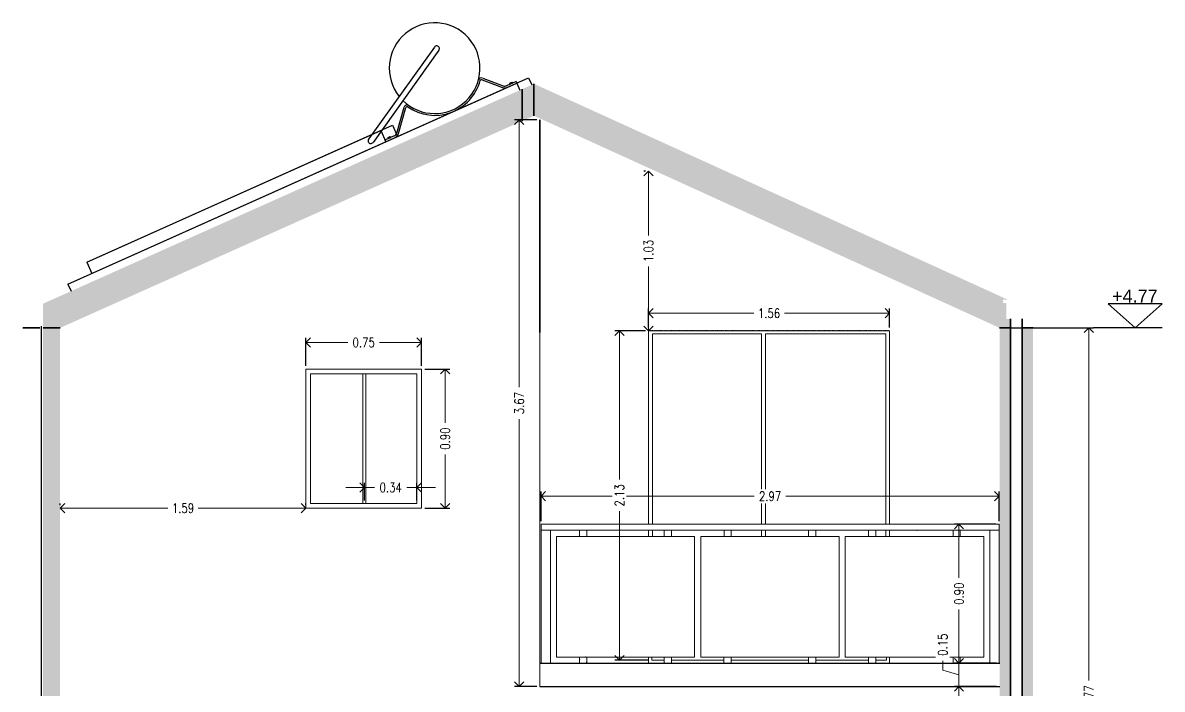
# Model space of a CAD drawing. Header units: inches. Extents: x -102.5 to -49.9, y 36.2 to 69.9.
# Drawn here: x -68.57 to -61.2, y 39.62 to 43.93 of the extents above; entities that cross this region are included whole.
import ezdxf

# ---------------------------------------------------------------- set-up
doc = ezdxf.new("R2010")
doc.units = ezdxf.units.IN
doc.header["$MEASUREMENT"] = 0
doc.layers.get('DEFPOINTS').update_dxf_attribs({"color": 210})
for name, color, linetype, lineweight in [('A-ELEV-MBE1', 7, 'Continuous', 35), ('A-ELEV-MBE2', 4, 'Continuous', 25), ('A-ELEV-PATT', 8, 'Continuous', 18), ('arredi', 7, 'Continuous', 20)]:
    doc.layers.add(name, color=color, linetype=linetype, lineweight=lineweight)
doc.styles.add('E-ROMANS', font='romans.shx', dxfattribs={"width": 0.8})
doc.styles.get("Standard").update_dxf_attribs({"font": 'Arial.ttf'})
doc.dimstyles.new('Fabio1', dxfattribs={"dimscale": 0.001, "dimtxt": 60, "dimasz": 60, "dimexe": 30, "dimexo": 20, "dimgap": 30, "dimtad": 0, "dimzin": 0, "dimdsep": 46, "dimtxsty": 'E-ROMANS', "dimblk": 'OPEN90', "dimcen": 90, "dimclrd": 3, "dimclre": 3, "dimclrt": 3, "dimadec": 0, "dimazin": 0, "dimtfac": 1, "dimtmove": 1, "dimatfit": 3, "dimldrblk": 'OPEN90', "dimfxl": 1, "dimtfill": 1, "dimtolj": 1, "dimtzin": 0, "dimlwd": -1, "dimarcsym": 0})

# ---------------------------------------------------------------- blocks, each defined once
blk = doc.blocks.new('_Open90')
at = {"color": 0, "linetype": 'ByBlock', "lineweight": -2}
for p, q in [((0, 0), (-1, 0)), ((-0.5, 0.5), (0, 0)), ((0, 0), (-0.5, -0.5))]:
    blk.add_line(p, q, dxfattribs=at)
blk = doc.blocks.new('*D1473')
at = {"layer": 'arredi', "color": 3, "lineweight": -2, "transparency": 16777216}
for p, q in [((-66.743, 41.7101), (-66.743, 41.8919)), ((-65.993, 41.7101), (-65.993, 41.8919))]:
    blk.add_line(p, q, dxfattribs=at)
at = {"layer": 'arredi', "color": 3, "transparency": 16777216}
for p, q in [((-66.683, 41.8619), (-66.4711, 41.8619)), ((-66.053, 41.8619), (-66.2648, 41.8619))]:
    blk.add_line(p, q, dxfattribs=at)
at = {"layer": 'DEFPOINTS', "color": 0, "transparency": 16777216}
for p in [(-66.743, 41.8619), (-66.743, 41.6901, 1), (-65.993, 41.6901, 1)]:
    blk.add_point(p, dxfattribs=at)
at = {"layer": 'arredi', "color": 3, "transparency": 16777216, "xscale": 0.06, "yscale": 0.06, "zscale": 0.06, "rotation": 180}
blk.add_blockref('_Open90', (-66.743, 41.8619), dxfattribs=at)
at = {"layer": 'arredi', "color": 3, "transparency": 16777216, "xscale": 0.06, "yscale": 0.06, "zscale": 0.06}
blk.add_blockref('_Open90', (-65.993, 41.8619), dxfattribs=at)
at = {"layer": 'arredi', "color": 3, "transparency": 16777216, "insert": (-66.368, 41.8619), "char_height": 0.06, "attachment_point": 5, "style": 'E-ROMANS', "bg_fill": 3, "box_fill_scale": 1.25, "bg_fill_color": 256, "bg_fill_true_color": 13158600, "bg_fill_transparency": 0}
blk.add_mtext('\\A1;0.75', dxfattribs=at)
blk = doc.blocks.new('*D1474')
at = {"layer": 'arredi', "color": 3, "lineweight": -2, "transparency": 16777216}
for p, q in [((-65.973, 41.6901), (-65.8104, 41.6901)), ((-65.973, 40.7901), (-65.8104, 40.7901))]:
    blk.add_line(p, q, dxfattribs=at)
at = {"layer": 'arredi', "color": 3, "transparency": 16777216}
for p, q in [((-65.8404, 41.6301), (-65.8404, 41.3432)), ((-65.8404, 40.8501), (-65.8404, 41.1369))]:
    blk.add_line(p, q, dxfattribs=at)
at = {"layer": 'DEFPOINTS', "color": 0, "transparency": 16777216}
for p in [(-65.993, 41.6901, 1), (-65.993, 40.7901, 1), (-65.8404, 40.7901)]:
    blk.add_point(p, dxfattribs=at)
at = {"layer": 'arredi', "color": 3, "transparency": 16777216, "xscale": 0.06, "yscale": 0.06, "zscale": 0.06}
for p, rotation in [((-65.8404, 41.6901), 90), ((-65.8404, 40.7901), 270)]:
    blk.add_blockref('_Open90', p, dxfattribs=dict(at, rotation=rotation))
at = {"layer": 'arredi', "color": 3, "transparency": 16777216, "insert": (-65.8404, 41.2401), "char_height": 0.06, "attachment_point": 5, "rotation": 90, "style": 'E-ROMANS', "bg_fill": 3, "box_fill_scale": 1.25, "bg_fill_color": 256, "bg_fill_true_color": 13158600, "bg_fill_transparency": 0}
blk.add_mtext('\\A1;0.90', dxfattribs=at)
blk = doc.blocks.new('*D1475')
at = {"layer": 'arredi', "color": 3, "lineweight": -2, "transparency": 16777216}
for p, q in [((-66.363, 40.8401), (-66.363, 40.954)), ((-66.023, 40.8401), (-66.023, 40.954))]:
    blk.add_line(p, q, dxfattribs=at)
at = {"layer": 'arredi', "color": 3, "transparency": 16777216}
for p, q in [((-66.423, 40.924), (-66.483, 40.924)), ((-66.363, 40.924), (-66.2972, 40.924)), ((-66.023, 40.924), (-66.0887, 40.924)), ((-65.963, 40.924), (-65.903, 40.924))]:
    blk.add_line(p, q, dxfattribs=at)
at = {"layer": 'DEFPOINTS', "color": 0, "transparency": 16777216}
for p in [(-66.363, 40.924), (-66.363, 40.8201, 1), (-66.023, 40.8201, 1)]:
    blk.add_point(p, dxfattribs=at)
at = {"layer": 'arredi', "color": 3, "transparency": 16777216, "xscale": 0.06, "yscale": 0.06, "zscale": 0.06}
blk.add_blockref('_Open90', (-66.363, 40.924), dxfattribs=at)
at = {"layer": 'arredi', "color": 3, "transparency": 16777216, "xscale": 0.06, "yscale": 0.06, "zscale": 0.06, "rotation": 180}
blk.add_blockref('_Open90', (-66.023, 40.924), dxfattribs=at)
at = {"layer": 'arredi', "color": 3, "transparency": 16777216, "insert": (-66.193, 40.924), "char_height": 0.06, "attachment_point": 5, "style": 'E-ROMANS', "bg_fill": 3, "box_fill_scale": 1.25, "bg_fill_color": 256, "bg_fill_true_color": 13158600, "bg_fill_transparency": 0}
blk.add_mtext('\\A1;0.34', dxfattribs=at)
blk = doc.blocks.new('*D1466')
at = {"layer": 'arredi', "color": 3, "lineweight": -2, "transparency": 16777216}
for p, q in [((-68.3325, 40.8101), (-68.3325, 40.8201)), ((-66.743, 40.8101), (-66.743, 40.8201))]:
    blk.add_line(p, q, dxfattribs=at)
at = {"layer": 'arredi', "color": 3, "transparency": 16777216}
for p, q in [((-68.2725, 40.7901), (-67.6363, 40.7901)), ((-66.803, 40.7901), (-67.4391, 40.7901))]:
    blk.add_line(p, q, dxfattribs=at)
at = {"layer": 'DEFPOINTS', "color": 0, "transparency": 16777216}
for p in [(-68.3325, 40.7901, 1), (-68.3325, 40.7901), (-66.743, 40.7901, 1)]:
    blk.add_point(p, dxfattribs=at)
at = {"layer": 'arredi', "color": 3, "transparency": 16777216, "xscale": 0.06, "yscale": 0.06, "zscale": 0.06, "rotation": 180}
blk.add_blockref('_Open90', (-68.3325, 40.7901), dxfattribs=at)
at = {"layer": 'arredi', "color": 3, "transparency": 16777216, "xscale": 0.06, "yscale": 0.06, "zscale": 0.06}
blk.add_blockref('_Open90', (-66.743, 40.7901), dxfattribs=at)
at = {"layer": 'arredi', "color": 3, "transparency": 16777216, "insert": (-67.5377, 40.7901), "char_height": 0.06, "attachment_point": 5, "style": 'E-ROMANS', "bg_fill": 3, "box_fill_scale": 1.25, "bg_fill_color": 256, "bg_fill_true_color": 13158600, "bg_fill_transparency": 0}
blk.add_mtext('\\A1;1.59', dxfattribs=at)
blk = doc.blocks.new('*D1467')
at = {"layer": 'arredi', "color": 3, "lineweight": -2, "transparency": 16777216}
for p, q in [((-65.247, 43.3026), (-65.3907, 43.3026)), ((-65.247, 39.6365), (-65.3907, 39.6365))]:
    blk.add_line(p, q, dxfattribs=at)
at = {"layer": 'arredi', "color": 3, "transparency": 16777216}
for p, q in [((-65.3607, 43.2426), (-65.3607, 41.5727)), ((-65.3607, 39.6965), (-65.3607, 41.3664))]:
    blk.add_line(p, q, dxfattribs=at)
at = {"layer": 'DEFPOINTS', "color": 0, "transparency": 16777216}
for p in [(-65.227, 43.3026), (-65.3607, 39.6365), (-65.227, 39.6365)]:
    blk.add_point(p, dxfattribs=at)
at = {"layer": 'arredi', "color": 3, "transparency": 16777216, "xscale": 0.06, "yscale": 0.06, "zscale": 0.06}
for p, rotation in [((-65.3607, 43.3026), 90), ((-65.3607, 39.6365), 270)]:
    blk.add_blockref('_Open90', p, dxfattribs=dict(at, rotation=rotation))
at = {"layer": 'arredi', "color": 3, "transparency": 16777216, "insert": (-65.3607, 41.4696), "char_height": 0.06, "attachment_point": 5, "rotation": 90, "style": 'E-ROMANS', "bg_fill": 3, "box_fill_scale": 1.25, "bg_fill_color": 256, "bg_fill_true_color": 13158600, "bg_fill_transparency": 0}
blk.add_mtext('\\A1;3.67', dxfattribs=at)
blk = doc.blocks.new('*D1468')
at = {"layer": 'arredi', "color": 3, "lineweight": -2, "transparency": 16777216}
for p, q in [((-65.2197, 40.7068), (-65.2197, 40.8971)), ((-62.254, 40.7068), (-62.254, 40.8971))]:
    blk.add_line(p, q, dxfattribs=at)
at = {"layer": 'arredi', "color": 3, "transparency": 16777216}
for p, q in [((-65.1597, 40.8671), (-63.84, 40.8671)), ((-62.314, 40.8671), (-63.6337, 40.8671))]:
    blk.add_line(p, q, dxfattribs=at)
at = {"layer": 'DEFPOINTS', "color": 0, "transparency": 16777216}
for p in [(-65.2197, 40.8671), (-65.2197, 40.6868), (-62.254, 40.6868)]:
    blk.add_point(p, dxfattribs=at)
at = {"layer": 'arredi', "color": 3, "transparency": 16777216, "xscale": 0.06, "yscale": 0.06, "zscale": 0.06, "rotation": 180}
blk.add_blockref('_Open90', (-65.2197, 40.8671), dxfattribs=at)
at = {"layer": 'arredi', "color": 3, "transparency": 16777216, "xscale": 0.06, "yscale": 0.06, "zscale": 0.06}
blk.add_blockref('_Open90', (-62.254, 40.8671), dxfattribs=at)
at = {"layer": 'arredi', "color": 3, "transparency": 16777216, "insert": (-63.7369, 40.8671), "char_height": 0.06, "attachment_point": 5, "style": 'E-ROMANS', "bg_fill": 3, "box_fill_scale": 1.25, "bg_fill_color": 256, "bg_fill_true_color": 13158600, "bg_fill_transparency": 0}
blk.add_mtext('\\A1;2.97', dxfattribs=at)
blk = doc.blocks.new('*D1469')
at = {"layer": 'arredi', "color": 3, "lineweight": -2, "transparency": 16777216}
for p, q in [((-64.5237, 41.9583), (-64.5237, 42.081)), ((-62.9626, 41.9583), (-62.9626, 42.081))]:
    blk.add_line(p, q, dxfattribs=at)
at = {"layer": 'arredi', "color": 3, "transparency": 16777216}
for p, q in [((-64.4637, 42.051), (-63.8429, 42.051)), ((-63.0226, 42.051), (-63.6434, 42.051))]:
    blk.add_line(p, q, dxfattribs=at)
at = {"layer": 'DEFPOINTS', "color": 0, "transparency": 16777216}
for p in [(-64.5237, 42.051), (-64.5237, 41.9383), (-62.9626, 41.9383)]:
    blk.add_point(p, dxfattribs=at)
at = {"layer": 'arredi', "color": 3, "transparency": 16777216, "xscale": 0.06, "yscale": 0.06, "zscale": 0.06, "rotation": 180}
blk.add_blockref('_Open90', (-64.5237, 42.051), dxfattribs=at)
at = {"layer": 'arredi', "color": 3, "transparency": 16777216, "xscale": 0.06, "yscale": 0.06, "zscale": 0.06}
blk.add_blockref('_Open90', (-62.9626, 42.051), dxfattribs=at)
at = {"layer": 'arredi', "color": 3, "transparency": 16777216, "insert": (-63.7432, 42.051), "char_height": 0.06, "attachment_point": 5, "style": 'E-ROMANS', "bg_fill": 3, "box_fill_scale": 1.25, "bg_fill_color": 256, "bg_fill_true_color": 13158600, "bg_fill_transparency": 0}
blk.add_mtext('\\A1;1.56', dxfattribs=at)
blk = doc.blocks.new('*D1470')
at = {"layer": 'arredi', "color": 3, "lineweight": -2, "transparency": 16777216}
for p, q in [((-64.5437, 41.9383), (-64.7423, 41.9383)), ((-64.5232, 39.8077), (-64.7423, 39.8077))]:
    blk.add_line(p, q, dxfattribs=at)
at = {"layer": 'arredi', "color": 3, "transparency": 16777216}
for p, q in [((-64.7123, 41.8783), (-64.7123, 40.9762)), ((-64.7123, 39.8677), (-64.7123, 40.7699))]:
    blk.add_line(p, q, dxfattribs=at)
at = {"layer": 'DEFPOINTS', "color": 0, "transparency": 16777216}
for p in [(-64.5237, 41.9383), (-64.7123, 39.8077), (-64.5032, 39.8077)]:
    blk.add_point(p, dxfattribs=at)
at = {"layer": 'arredi', "color": 3, "transparency": 16777216, "xscale": 0.06, "yscale": 0.06, "zscale": 0.06}
for p, rotation in [((-64.7123, 41.9383), 90), ((-64.7123, 39.8077), 270)]:
    blk.add_blockref('_Open90', p, dxfattribs=dict(at, rotation=rotation))
at = {"layer": 'arredi', "color": 3, "transparency": 16777216, "insert": (-64.7123, 40.873), "char_height": 0.06, "attachment_point": 5, "rotation": 90, "style": 'E-ROMANS', "bg_fill": 3, "box_fill_scale": 1.25, "bg_fill_color": 256, "bg_fill_true_color": 13158600, "bg_fill_transparency": 0}
blk.add_mtext('\\A1;2.13', dxfattribs=at)
blk = doc.blocks.new('*D1471')
at = {"layer": 'arredi', "color": 3, "lineweight": -2, "transparency": 16777216}
for p, q in [((-62.274, 40.6868), (-62.5436, 40.6868)), ((-62.27, 39.7865), (-62.5436, 39.7865))]:
    blk.add_line(p, q, dxfattribs=at)
at = {"layer": 'arredi', "color": 3, "transparency": 16777216}
for p, q in [((-62.5136, 40.6268), (-62.5136, 40.3398)), ((-62.5136, 39.8465), (-62.5136, 40.1335))]:
    blk.add_line(p, q, dxfattribs=at)
at = {"layer": 'DEFPOINTS', "color": 0, "transparency": 16777216}
for p in [(-62.254, 40.6868), (-62.5136, 39.7865), (-62.25, 39.7865)]:
    blk.add_point(p, dxfattribs=at)
at = {"layer": 'arredi', "color": 3, "transparency": 16777216, "xscale": 0.06, "yscale": 0.06, "zscale": 0.06}
for p, rotation in [((-62.5136, 40.6868), 90), ((-62.5136, 39.7865), 270)]:
    blk.add_blockref('_Open90', p, dxfattribs=dict(at, rotation=rotation))
at = {"layer": 'arredi', "color": 3, "transparency": 16777216, "insert": (-62.5136, 40.2367), "char_height": 0.06, "attachment_point": 5, "rotation": 90, "style": 'E-ROMANS', "bg_fill": 3, "box_fill_scale": 1.25, "bg_fill_color": 256, "bg_fill_true_color": 13158600, "bg_fill_transparency": 0}
blk.add_mtext('\\A1;0.90', dxfattribs=at)
blk = doc.blocks.new('*D1472')
at = {"layer": 'arredi', "color": 3, "transparency": 16777216}
for p, q in [((-62.5136, 39.8465), (-62.5136, 39.9065)), ((-62.6186, 39.743), (-62.6186, 39.803)), ((-62.5136, 39.7865), (-62.5136, 39.6365)), ((-62.5136, 39.7865), (-62.5136, 39.6365)), ((-62.5136, 39.7115), (-62.6186, 39.743)), ((-62.5136, 39.5765), (-62.5136, 39.5165))]:
    blk.add_line(p, q, dxfattribs=at)
at = {"layer": 'arredi', "color": 3, "lineweight": -2, "transparency": 16777216}
for p, q in [((-62.27, 39.7865), (-62.5436, 39.7865)), ((-62.27, 39.6365), (-62.5436, 39.6365))]:
    blk.add_line(p, q, dxfattribs=at)
at = {"layer": 'DEFPOINTS', "color": 0, "transparency": 16777216}
for p in [(-62.25, 39.7865), (-62.5136, 39.6365), (-62.25, 39.6365)]:
    blk.add_point(p, dxfattribs=at)
at = {"layer": 'arredi', "color": 3, "transparency": 16777216, "xscale": 0.06, "yscale": 0.06, "zscale": 0.06, "rotation": 90}
blk.add_blockref('_Open90', (-62.5136, 39.6365), dxfattribs=at)
at = {"layer": 'arredi', "color": 3, "transparency": 16777216, "insert": (-62.6186, 39.9062), "char_height": 0.06, "attachment_point": 5, "rotation": 90, "style": 'E-ROMANS', "bg_fill": 3, "box_fill_scale": 1.25, "bg_fill_color": 256, "bg_fill_true_color": 13158600, "bg_fill_transparency": 0}
blk.add_mtext('\\A1;0.15', dxfattribs=at)
at = {"layer": 'arredi', "color": 3, "transparency": 16777216, "xscale": 0.06, "yscale": 0.06, "zscale": 0.06, "rotation": 270}
blk.add_blockref('_Open90', (-62.5136, 39.7865), dxfattribs=at)
blk = doc.blocks.new('*D1458')
at = {"layer": 'arredi', "color": 3, "lineweight": -2, "transparency": 16777216}
for p, q in [((-64.5437, 42.9701), (-64.5537, 42.9701)), ((-64.5437, 41.9383), (-64.5537, 41.9383))]:
    blk.add_line(p, q, dxfattribs=at)
at = {"layer": 'arredi', "color": 3, "transparency": 16777216}
for p, q in [((-64.5237, 42.9101), (-64.5237, 42.5539)), ((-64.5237, 41.9983), (-64.5237, 42.3545))]:
    blk.add_line(p, q, dxfattribs=at)
at = {"layer": 'DEFPOINTS', "color": 0, "transparency": 16777216}
for p in [(-64.5237, 42.9701), (-64.5237, 42.9701), (-64.5237, 41.9383)]:
    blk.add_point(p, dxfattribs=at)
at = {"layer": 'arredi', "color": 3, "transparency": 16777216, "xscale": 0.06, "yscale": 0.06, "zscale": 0.06}
for p, rotation in [((-64.5237, 42.9701), 90), ((-64.5237, 41.9383), 270)]:
    blk.add_blockref('_Open90', p, dxfattribs=dict(at, rotation=rotation))
at = {"layer": 'arredi', "color": 3, "transparency": 16777216, "insert": (-64.5237, 42.4542), "char_height": 0.06, "attachment_point": 5, "rotation": 90, "style": 'E-ROMANS', "bg_fill": 3, "box_fill_scale": 1.25, "bg_fill_color": 256, "bg_fill_true_color": 13158600, "bg_fill_transparency": 0}
blk.add_mtext('\\A1;1.03', dxfattribs=at)
blk = doc.blocks.new('*D1457')
at = {"layer": 'arredi', "color": 3, "lineweight": -2, "transparency": 16777216}
for p, q in [((-62.23, 41.9566), (-61.6427, 41.9566)), ((-62.1594, 37.1865), (-61.6427, 37.1865))]:
    blk.add_line(p, q, dxfattribs=at)
at = {"layer": 'arredi', "color": 3, "transparency": 16777216}
for p, q in [((-61.6727, 41.8966), (-61.6727, 39.6747)), ((-61.6727, 37.2465), (-61.6727, 39.4684))]:
    blk.add_line(p, q, dxfattribs=at)
at = {"layer": 'DEFPOINTS', "color": 0, "transparency": 16777216}
for p in [(-62.25, 41.9566), (-62.1794, 37.1865), (-61.6727, 37.1865)]:
    blk.add_point(p, dxfattribs=at)
at = {"layer": 'arredi', "color": 3, "transparency": 16777216, "xscale": 0.06, "yscale": 0.06, "zscale": 0.06}
for p, rotation in [((-61.6727, 41.9566), 90), ((-61.6727, 37.1865), 270)]:
    blk.add_blockref('_Open90', p, dxfattribs=dict(at, rotation=rotation))
at = {"layer": 'arredi', "color": 3, "transparency": 16777216, "insert": (-61.6727, 39.5716), "char_height": 0.06, "attachment_point": 5, "rotation": 90, "style": 'E-ROMANS', "bg_fill": 3, "box_fill_scale": 1.25, "bg_fill_color": 256, "bg_fill_true_color": 13158600, "bg_fill_transparency": 0}
blk.add_mtext('\\A1;4.77', dxfattribs=at)

msp = doc.modelspace()

# ---------------------------------------------------------------- hatches: boundary and pattern name
at = {"layer": 'A-ELEV-PATT'}
h = msp.add_hatch(color=252, dxfattribs=at)
h.paths.add_polyline_path([(-68.333, 41.9566), (-68.444, 41.9566), (-68.444, 39.5365), (-68.333, 39.5365)])
h.paths.add_polyline_path([(-68.333, 39.5365), (-68.432, 39.5365), (-68.432, 37.1865), (-68.333, 37.1865)])
h.paths.add_polyline_path([(-65.2656, 43.3293), (-65.2649, 43.5356), (-68.444, 42.1129), (-68.444, 41.9566), (-68.333, 41.9566)])
h.paths.add_polyline_path([(-65.2649, 43.5356), (-65.2656, 43.3293), (-62.2505, 41.9566), (-62.1794, 41.9566), (-62.1794, 42.0145), (-62.2079, 42.0145), (-62.2079, 42.1183), (-62.2279, 42.1183), (-62.2279, 42.1383), (-62.1959, 42.1383)])
h.paths.add_polyline_path([(-62.1794, 41.9566), (-62.25, 41.9566), (-62.25, 39.5365), (-62.1794, 39.5365)])
h.paths.add_polyline_path([(-62.0339, 41.9566), (-62.1044, 41.9566), (-62.1044, 39.5365), (-62.0339, 39.5365)])
h.paths.add_polyline_path([(-62.1794, 39.5365), (-62.238, 39.5365), (-62.238, 37.1865), (-62.1794, 37.1865)])
h.paths.add_polyline_path([(-62.0339, 39.5365), (-62.1044, 39.5365), (-62.1044, 37.1865), (-62.0339, 37.1865)])

# ---------------------------------------------------------------- linework, layer by layer
at = {"lineweight": 20}
for p, q in [((-63.7913, 41.1203), (-63.7913, 41.2163)), ((-63.7663, 41.2163), (-63.7663, 41.1203))]:
    msp.add_line(p, q, dxfattribs=at)
msp.add_lwpolyline([(-61.5476, 42.1121), (-61.3727, 41.9566), (-61.1978, 42.1121)], close=True)
at = {"layer": 'A-ELEV-MBE1'}
for p, q in [((-65.2663, 43.329, -1), (-65.2657, 43.5353, -1)), ((-65.3426, 43.2949), (-65.3419, 43.5012)), ((-68.575, 41.9566), (-68.464, 41.9566)), ((-68.333, 41.9566), (-68.444, 41.9566)), ((-62.1794, 41.9566), (-62.2505, 41.9566)), ((-62.1794, 41.9566), (-62.25, 41.9566)), ((-62.0339, 41.9566), (-62.1044, 41.9566)), ((-62.0339, 41.9566), (-62.1044, 41.9566))]:
    msp.add_line(p, q, dxfattribs=at)
at = {"layer": 'A-ELEV-MBE1', "lineweight": 20}
for p, q in [((-65.227, 41.9265), (-65.227, 39.6365)), ((-64.5237, 40.6868), (-64.5237, 41.9383)), ((-64.5237, 41.9383), (-62.9626, 41.9383)), ((-64.4987, 40.6868), (-64.4987, 41.9174)), ((-64.4987, 41.9174), (-63.7913, 41.9171)), ((-63.7913, 40.6868), (-63.7913, 41.9171)), ((-63.7663, 40.6868), (-63.7663, 41.9171)), ((-63.7663, 41.9171), (-62.9873, 41.9171)), ((-62.9873, 40.6868), (-62.9873, 41.9177)), ((-62.9626, 40.6868), (-62.9626, 41.9383)), ((-62.254, 40.6868), (-65.2197, 40.6868)), ((-65.2197, 40.6868), (-65.2197, 39.7865)), ((-65.2197, 40.6868), (-65.2197, 40.6468)), ((-62.254, 39.7865), (-62.254, 40.6868)), ((-65.2197, 40.6468), (-62.254, 40.6468)), ((-65.1594, 40.6468), (-65.1594, 39.7865)), ((-64.5237, 40.6468), (-64.5237, 40.6068)), ((-64.4987, 40.6468), (-64.4987, 40.6068)), ((-64.185, 40.6068), (-63.2897, 40.6068)), ((-63.7913, 40.6468), (-63.7913, 40.6068)), ((-63.7663, 40.6468), (-63.7663, 40.6068)), ((-62.9873, 40.6468), (-62.9873, 40.6068)), ((-62.9626, 40.6468), (-62.9626, 40.6068)), ((-62.3141, 40.6468), (-62.3141, 39.7865)), ((-64.5237, 39.8261), (-64.5237, 39.7865)), ((-64.5032, 39.8077), (-64.5032, 39.8261)), ((-64.5032, 39.8077), (-64.4224, 39.8077)), ((-64.3757, 39.8077), (-64.0353, 39.8077)), ((-63.9887, 39.8077), (-63.488, 39.8077)), ((-63.4413, 39.8077), (-63.0993, 39.8077)), ((-63.0526, 39.8077), (-62.9833, 39.8077)), ((-62.9833, 39.8077), (-62.9833, 39.8261)), ((-62.9626, 39.7865), (-62.9626, 39.8261))]:
    msp.add_line(p, q, dxfattribs=at)
at = {"layer": 'A-ELEV-MBE1'}
for points in [[(-65.227, 41.9265), (-65.227, 43.3026)], [(-62.1794, 42.0145), (-62.1794, 37.1577), (-62.1044, 37.1577), (-62.1044, 42.0145)]]:
    msp.add_lwpolyline(points, dxfattribs=at)
at = {"layer": 'A-ELEV-MBE1', "lineweight": 20}
for points in [[(-65.1197, 40.6068), (-64.2252, 40.6068), (-64.2252, 39.8261), (-65.1197, 39.8261)], [(-64.9696, 40.6068), (-64.923, 40.6068), (-64.923, 40.6468), (-64.9696, 40.6468)], [(-64.4223, 40.6068), (-64.3756, 40.6068), (-64.3756, 40.6468), (-64.4223, 40.6468)], [(-64.185, 40.6068), (-63.2897, 40.6068), (-63.2897, 39.8261), (-64.185, 39.8261)], [(-64.0346, 40.6068), (-63.988, 40.6068), (-63.988, 40.6468), (-64.0346, 40.6468)], [(-63.4872, 40.6068), (-63.4406, 40.6068), (-63.4406, 40.6468), (-63.4872, 40.6468)], [(-63.2495, 40.6068), (-62.3538, 40.6068), (-62.3538, 39.8261), (-63.2495, 39.8261)], [(-63.0993, 40.6068), (-63.0527, 40.6068), (-63.0527, 40.6468), (-63.0993, 40.6468)], [(-62.552, 40.6068), (-62.5053, 40.6068), (-62.5053, 40.6468), (-62.552, 40.6468)], [(-64.9697, 39.8261), (-64.9231, 39.8261), (-64.9231, 39.7861), (-64.9697, 39.7861)], [(-64.4224, 39.8261), (-64.3757, 39.8261), (-64.3757, 39.7861), (-64.4224, 39.7861)], [(-64.0353, 39.8261), (-63.9887, 39.8261), (-63.9887, 39.7861), (-64.0353, 39.7861)], [(-63.488, 39.8261), (-63.4413, 39.8261), (-63.4413, 39.7861), (-63.488, 39.7861)], [(-63.0993, 39.8261), (-63.0526, 39.8261), (-63.0526, 39.7861), (-63.0993, 39.7861)], [(-62.5519, 39.8261), (-62.5053, 39.8261), (-62.5053, 39.7861), (-62.5519, 39.7861)]]:
    msp.add_lwpolyline(points, close=True, dxfattribs=at)
for p in [(-64.522, 41.9383), (-64.5215, 41.9383), (-64.5146, 41.9383), (-64.5076, 41.9383), (-64.5007, 41.9383), (-64.4972, 41.9383), (-64.4938, 41.9383), (-64.4868, 41.9383), (-64.4799, 41.9383), (-64.473, 41.9383), (-64.4725, 41.9383), (-64.4661, 41.9383), (-64.4591, 41.9383), (-64.4522, 41.9383), (-64.4477, 41.9383), (-64.4453, 41.9383), (-64.4383, 41.9383), (-64.4314, 41.9383), (-64.4245, 41.9383), (-64.423, 41.9383), (-64.4176, 41.9383), (-64.4106, 41.9383), (-64.4037, 41.9383), (-64.3982, 41.9383), (-64.3968, 41.9383), (-64.3898, 41.9383), (-64.3829, 41.9383), (-64.376, 41.9383), (-64.3734, 41.9383), (-64.3691, 41.9383), (-64.3621, 41.9383), (-64.3552, 41.9383), (-64.3487, 41.9383), (-64.3483, 41.9383), (-64.3413, 41.9383), (-64.3344, 41.9383), (-64.3275, 41.9383), (-64.3239, 41.9383), (-64.3206, 41.9383), (-64.3136, 41.9383), (-64.3067, 41.9383), (-64.2998, 41.9383), (-64.2992, 41.9383), (-64.2928, 41.9383), (-64.2859, 41.9383), (-64.279, 41.9383), (-64.2744, 41.9383), (-64.2721, 41.9383), (-64.2651, 41.9383), (-64.2582, 41.9383), (-64.2513, 41.9383), (-64.2497, 41.9383), (-64.2443, 41.9383), (-64.2374, 41.9383), (-64.2305, 41.9383), (-64.2249, 41.9383), (-64.2236, 41.9383), (-64.2166, 41.9383), (-64.2097, 41.9383), (-64.2028, 41.9383), (-64.2002, 41.9383), (-64.1958, 41.9383), (-64.1889, 41.9383), (-64.182, 41.9383), (-64.1754, 41.9383), (-64.1751, 41.9383), (-64.1681, 41.9383), (-64.1612, 41.9383), (-64.1543, 41.9383), (-64.1507, 41.9383), (-64.1473, 41.9383), (-64.1404, 41.9383), (-64.1335, 41.9383), (-64.1266, 41.9383), (-64.1259, 41.9383), (-64.1196, 41.9383), (-64.1127, 41.9383), (-64.1058, 41.9383), (-64.1012, 41.9383), (-64.0988, 41.9383), (-64.0919, 41.9383), (-64.085, 41.9383), (-64.0781, 41.9383), (-64.0764, 41.9383), (-64.0711, 41.9383), (-64.0642, 41.9383), (-64.0573, 41.9383), (-64.0517, 41.9383), (-64.0503, 41.9383), (-64.0434, 41.9383), (-64.0365, 41.9383), (-64.0296, 41.9383), (-64.0269, 41.9383), (-64.0226, 41.9383), (-64.0157, 41.9383), (-64.0088, 41.9383), (-64.0022, 41.9383), (-64.0018, 41.9383), (-63.9949, 41.9383), (-63.988, 41.9383), (-63.9811, 41.9383), (-63.9774, 41.9383), (-63.9741, 41.9383), (-63.9672, 41.9383), (-63.9603, 41.9383), (-63.9533, 41.9383), (-63.9527, 41.9383), (-63.9464, 41.9383), (-63.9395, 41.9383), (-63.9326, 41.9383), (-63.9279, 41.9383), (-63.9256, 41.9383), (-63.9187, 41.9383), (-63.9118, 41.9383), (-63.9048, 41.9383), (-63.9032, 41.9383), (-63.8979, 41.9383), (-63.891, 41.9383), (-63.8841, 41.9383), (-63.8784, 41.9383), (-63.8771, 41.9383), (-63.8702, 41.9383), (-63.8633, 41.9383), (-63.8563, 41.9383), (-63.8537, 41.9383), (-63.8494, 41.9383), (-63.8425, 41.9383), (-63.8356, 41.9383), (-63.8289, 41.9383), (-63.8286, 41.9383), (-63.8217, 41.9383), (-63.8148, 41.9383), (-63.8078, 41.9383), (-63.8041, 41.9383), (-63.8009, 41.9383), (-63.794, 41.9383), (-63.7871, 41.9383), (-63.7801, 41.9383), (-63.7794, 41.9383), (-63.7732, 41.9383), (-63.7663, 41.9383), (-63.7593, 41.9383), (-63.7546, 41.9383), (-63.7524, 41.9383), (-63.7455, 41.9383), (-63.7386, 41.9383), (-63.7316, 41.9383), (-63.7299, 41.9383), (-63.7247, 41.9383), (-63.7178, 41.9383), (-63.7108, 41.9383), (-63.7051, 41.9383), (-63.7039, 41.9383), (-63.697, 41.9383), (-63.6901, 41.9383), (-63.6831, 41.9383), (-63.6804, 41.9383), (-63.6762, 41.9383), (-63.6693, 41.9383), (-63.6623, 41.9383), (-63.6556, 41.9383), (-63.6554, 41.9383), (-63.6485, 41.9383), (-63.6416, 41.9383), (-63.6346, 41.9383), (-63.6309, 41.9383), (-63.6277, 41.9383), (-63.6208, 41.9383), (-63.6138, 41.9383), (-63.6069, 41.9383), (-63.6061, 41.9383), (-63.6, 41.9383), (-63.5931, 41.9383), (-63.5861, 41.9383), (-63.5814, 41.9383), (-63.5792, 41.9383), (-63.5723, 41.9383), (-63.5654, 41.9383), (-63.5584, 41.9383), (-63.5566, 41.9383), (-63.5515, 41.9383), (-63.5446, 41.9383), (-63.5376, 41.9383), (-63.5319, 41.9383), (-63.5307, 41.9383), (-63.5238, 41.9383), (-63.5169, 41.9383), (-63.5099, 41.9383), (-63.5071, 41.9383), (-63.503, 41.9383), (-63.4961, 41.9383), (-63.4891, 41.9383), (-63.4824, 41.9383), (-63.4822, 41.9383), (-63.4753, 41.9383), (-63.4684, 41.9383), (-63.4614, 41.9383), (-63.4576, 41.9383), (-63.4545, 41.9383), (-63.4476, 41.9383), (-63.4406, 41.9383), (-63.4337, 41.9383), (-63.4329, 41.9383), (-63.4268, 41.9383), (-63.4199, 41.9383), (-63.4129, 41.9383), (-63.4081, 41.9383), (-63.406, 41.9383), (-63.3991, 41.9383), (-63.3921, 41.9383), (-63.3852, 41.9383), (-63.3834, 41.9383), (-63.3783, 41.9383), (-63.3714, 41.9383), (-63.3644, 41.9383), (-63.3586, 41.9383), (-63.3575, 41.9383), (-63.3506, 41.9383), (-63.3436, 41.9383), (-63.3367, 41.9383), (-63.3339, 41.9383), (-63.3298, 41.9383), (-63.3229, 41.9383), (-63.3159, 41.9383), (-63.3091, 41.9383), (-63.309, 41.9383), (-63.3021, 41.9383), (-63.2951, 41.9383), (-63.2882, 41.9383), (-63.2844, 41.9383), (-63.2813, 41.9383), (-63.2744, 41.9383), (-63.2674, 41.9383), (-63.2605, 41.9383), (-63.2596, 41.9383), (-63.2536, 41.9383), (-63.2466, 41.9383), (-63.2397, 41.9383), (-63.2348, 41.9383), (-63.2328, 41.9383), (-63.2259, 41.9383), (-63.2189, 41.9383), (-63.212, 41.9383), (-63.2101, 41.9383), (-63.2051, 41.9383), (-63.1981, 41.9383), (-63.1912, 41.9383), (-63.1853, 41.9383), (-63.1843, 41.9383), (-63.1774, 41.9383), (-63.1704, 41.9383), (-63.1635, 41.9383), (-63.1606, 41.9383), (-63.1566, 41.9383), (-63.1496, 41.9383), (-63.1427, 41.9383), (-63.1358, 41.9383), (-63.1358, 41.9383), (-63.1289, 41.9383), (-63.1219, 41.9383), (-63.115, 41.9383), (-63.1111, 41.9383), (-63.1081, 41.9383), (-63.1011, 41.9383), (-63.0942, 41.9383), (-63.0873, 41.9383), (-63.0863, 41.9383), (-63.0804, 41.9383), (-63.0734, 41.9383), (-63.0665, 41.9383), (-63.0616, 41.9383), (-63.0596, 41.9383), (-63.0526, 41.9383), (-63.0457, 41.9383), (-63.0388, 41.9383), (-63.0368, 41.9383), (-63.0319, 41.9383), (-63.0249, 41.9383), (-63.018, 41.9383), (-63.0121, 41.9383), (-63.0111, 41.9383), (-63.0041, 41.9383), (-62.9972, 41.9383), (-62.9903, 41.9383), (-62.9873, 41.9383), (-62.9834, 41.9383), (-62.9764, 41.9383), (-62.9695, 41.9383), (-62.7844, 40.6468), (-64.9697, 39.8112), (-64.9552, 39.7861), (-64.9301, 39.8261), (-64.9231, 39.7936)]:
    msp.add_point(p, dxfattribs=at)
at = {"layer": 'A-ELEV-MBE2'}
for p, q in [((-65.9096, 43.7738), (-66.3362, 43.1775)), ((-65.8808, 43.7527), (-66.3073, 43.1566)), ((-65.6017, 43.5624), (-65.4697, 43.512)), ((-65.5975, 43.5732), (-65.4655, 43.5228)), ((-65.3817, 43.5508), (-65.4428, 43.5235)), ((-65.4196, 43.5344), (-65.4222, 43.5401)), ((-65.4219, 43.5409), (-65.4085, 43.5468)), ((-65.4166, 43.5358), (-65.4192, 43.5415)), ((-65.4108, 43.5452), (-65.4083, 43.5395)), ((-65.4078, 43.5466), (-65.4053, 43.5409)), ((-65.3817, 43.5508), (-65.3769, 43.5402)), ((-66.1532, 43.2172), (-66.1056, 43.3847)), ((-66.142, 43.214), (-66.0943, 43.3817)), ((-66.1696, 43.1982), (-66.23, 43.1712)), ((-66.23, 43.1712), (-66.2253, 43.1606)), ((-66.2072, 43.182), (-66.2098, 43.1877)), ((-66.2095, 43.1884), (-66.1961, 43.1944)), ((-66.2042, 43.1833), (-66.2068, 43.189)), ((-66.1984, 43.1928), (-66.1958, 43.1871)), ((-66.1954, 43.1941), (-66.1929, 43.1884)), ((-68.454, 37.1577), (-68.454, 41.9669)), ((-68.454, 37.1577), (-68.454, 41.9669)), ((-65.227, 39.7865), (-62.25, 39.7865)), ((-65.227, 39.6365), (-62.25, 39.6365))]:
    msp.add_line(p, q, dxfattribs=at)
for points in [[(-68.2825, 42.2399), (-65.3, 43.5747)], [(-68.2825, 42.2399), (-65.3769, 43.5402)], [(-65.3769, 43.5402), (-65.3565, 43.4946)], [(-65.3, 43.5747), (-65.2796, 43.5291)], [(-68.1602, 42.3823), (-66.2579, 43.2336)], [(-68.0833, 42.4167), (-66.181, 43.2681)], [(-66.2579, 43.2336), (-66.2253, 43.1606)], [(-66.181, 43.2681), (-66.1483, 43.195)], [(-68.1602, 42.3823), (-68.1276, 42.3093)], [(-68.2825, 42.2399), (-68.262, 42.1943)]]:
    msp.add_lwpolyline(points, dxfattribs=at)
for centre, radius, start, end in [((-65.9082, 43.6369), 0.2936, 225.56838, 218.43727), ((-65.8951, 43.7633), 0.0178, 323.50184, 144.71841), ((-65.9082, 43.6369), 0.3052, 235.35032, 344.88562), ((-65.605, 43.5537), 0.0208, 69.11012, 160.19507), ((-65.605, 43.5537), 0.00927, 69.13934, 157.43176), ((-65.4217, 43.5404), 0.000537, 114.11012, 204.11012), ((-65.4197, 43.5413), 0.000537, 24.11012, 114.11012), ((-65.4191, 43.5347), 0.000537, 204.11012, 294.11012), ((-65.4187, 43.5417), 0.000537, 114.11012, 204.11012), ((-65.4171, 43.5356), 0.000537, 294.11012, 24.11012), ((-65.4161, 43.536), 0.000537, 204.11012, 294.11012), ((-65.4113, 43.545), 0.000537, 24.11012, 114.11012), ((-65.4103, 43.5455), 0.000537, 114.11012, 204.11012), ((-65.4083, 43.5464), 0.000537, 24.11012, 114.11012), ((-65.4087, 43.5393), 0.000537, 294.11012, 24.11012), ((-65.4078, 43.5397), 0.000537, 204.11012, 294.11012), ((-65.4058, 43.5406), 0.000537, 294.11012, 24.11012), ((-65.4549, 43.5507), 0.0414, 249.11012, 294.11012), ((-65.4549, 43.5507), 0.0298, 249.11012, 294.11012), ((-66.086, 43.3776), 0.0208, 59.88941, 159.99153), ((-66.086, 43.3776), 0.00926, 62.30828, 153.62295), ((-66.3218, 43.167), 0.0178, 144.11012, 325.07999), ((-66.2093, 43.1879), 0.000537, 114.11012, 204.11012), ((-66.2073, 43.1888), 0.000537, 24.11012, 114.11012), ((-66.2067, 43.1822), 0.000537, 204.11012, 294.11012), ((-66.2063, 43.1892), 0.000537, 114.11012, 204.11012), ((-66.2047, 43.1831), 0.000537, 294.11012, 24.11012), ((-66.2037, 43.1835), 0.000537, 204.11012, 294.11012), ((-66.1989, 43.1925), 0.000537, 24.11012, 114.11012), ((-66.1979, 43.193), 0.000537, 114.11012, 204.11012), ((-66.1959, 43.1939), 0.000537, 24.11012, 114.11012), ((-66.1963, 43.1868), 0.000537, 294.11012, 24.11012), ((-66.1953, 43.1873), 0.000537, 204.11012, 294.11012), ((-66.1933, 43.1882), 0.000537, 294.11012, 24.11012), ((-66.1818, 43.2254), 0.0298, 294.11012, 344.11012), ((-66.1818, 43.2254), 0.0414, 294.11012, 344.11012)]:
    msp.add_arc(centre, radius, start, end, dxfattribs=at)
at = {"layer": 'arredi'}
for p, q in [((-66.743, 41.6901), (-66.743, 40.7901)), ((-66.743, 40.7901), (-66.743, 41.6901)), ((-66.743, 41.6901), (-65.993, 41.6901)), ((-66.743, 41.6901), (-65.993, 41.6901)), ((-65.993, 41.6901), (-66.023, 41.6901)), ((-65.993, 41.6901), (-66.013, 41.6901)), ((-65.993, 41.6901), (-65.993, 40.7901)), ((-65.993, 41.6901), (-65.993, 41.6901)), ((-66.713, 40.8201), (-66.713, 41.6601)), ((-66.023, 41.6601), (-66.713, 41.6601)), ((-66.373, 40.8201), (-66.373, 41.6601)), ((-66.353, 40.8201), (-66.353, 41.6601)), ((-66.023, 41.6601), (-66.023, 40.8201)), ((-66.023, 40.8201), (-66.713, 40.8201)), ((-66.713, 40.8201), (-66.373, 40.8201)), ((-66.373, 40.8201), (-66.353, 40.8201)), ((-66.353, 40.8201), (-66.373, 40.8201)), ((-66.023, 40.8201), (-66.363, 40.8201)), ((-66.743, 40.7901), (-65.993, 40.7901)), ((-66.013, 40.7901), (-66.013, 40.7901))]:
    msp.add_line(p, q, dxfattribs=at)

# ---------------------------------------------------------------- texts
msp.add_text('+4.77', height=0.08341).set_placement((-61.5224, 42.1208))

# ---------------------------------------------------------------- next in the draw order: dimensions: what is measured, and where the dimension line sits
for base, p1, p2, angle, picture, middle in [((-65.3607, 39.6365), (-65.227, 43.3026), (-65.227, 39.6365), 90, '*D1467', (-65.3607, 41.4696)), ((-64.5237, 42.051), (-62.9626, 41.9383), (-64.5237, 41.9383), 180, '*D1469', (-63.7432, 42.051)), ((-66.743, 41.8619, -1), (-65.993, 41.6901), (-66.743, 41.6901), 180, '*D1473', (-66.368, 41.8619, -1)), ((-68.3325, 40.7901, -1), (-66.743, 40.7901), (-68.3325, 40.7901), 180, '*D1466', (-67.5377, 40.7901, -1))]:
    dim = msp.add_linear_dim(base=base, p1=p1, p2=p2, angle=angle, dimstyle='Fabio1', dxfattribs=at)
    dim.commit()
    dim.dimension.update_dxf_attribs({"geometry": picture, "text_midpoint": middle})

# ---------------------------------------------------------------- next in the draw order: dimensions: what is measured, and where the dimension line sits
for base, p1, p2, angle, picture, middle in [((-65.8404, 40.7901, -1), (-65.993, 41.6901), (-65.993, 40.7901), 90, '*D1474', (-65.8404, 41.2401, -1)), ((-65.2197, 40.8671), (-62.254, 40.6868), (-65.2197, 40.6868), 180, '*D1468', (-63.7369, 40.8671))]:
    dim = msp.add_linear_dim(base=base, p1=p1, p2=p2, angle=angle, dimstyle='Fabio1', dxfattribs=at)
    dim.commit()
    dim.dimension.update_dxf_attribs({"geometry": picture, "text_midpoint": middle})

# ---------------------------------------------------------------- next in the draw order: dimensions: what is measured, and where the dimension line sits
for base, p1, p2, angle, picture, middle in [((-64.7123, 39.8077), (-64.5237, 41.9383), (-64.5032, 39.8077), 90, '*D1470', (-64.7123, 40.873)), ((-66.363, 40.924, -1), (-66.023, 40.8201), (-66.363, 40.8201), 180, '*D1475', (-66.193, 40.924, -1)), ((-62.5136, 39.7865), (-62.254, 40.6868), (-62.25, 39.7865), 90, '*D1471', (-62.5136, 40.2367))]:
    dim = msp.add_linear_dim(base=base, p1=p1, p2=p2, angle=angle, dimstyle='Fabio1', dxfattribs=at)
    dim.commit()
    dim.dimension.update_dxf_attribs({"geometry": picture, "text_midpoint": middle})

# ---------------------------------------------------------------- next in the draw order: dimensions: what is measured, and where the dimension line sits
for base, p1, p2, picture, middle in [((-64.5237, 42.9701), (-64.5237, 41.9383), (-64.5237, 42.9701), '*D1458', (-64.5237, 42.4542)), ((-62.5136, 39.6365), (-62.25, 39.7865), (-62.25, 39.6365), '*D1472', (-62.6186, 39.833))]:
    dim = msp.add_linear_dim(base=base, p1=p1, p2=p2, angle=90, dimstyle='Fabio1', dxfattribs=at)
    dim.commit()
    dim.dimension.update_dxf_attribs({"geometry": picture, "text_midpoint": middle})

# ---------------------------------------------------------------- next in the draw order: dimensions: what is measured, and where the dimension line sits
dim = msp.add_linear_dim(base=(-61.6727, 37.1865), p1=(-62.25, 41.9566), p2=(-62.1794, 37.1865), angle=90, dimstyle='Fabio1', dxfattribs=at)
dim.commit()
dim.dimension.update_dxf_attribs({"geometry": '*D1457', "text_midpoint": (-61.6727, 39.5716)})

# ---------------------------------------------------------------- next in the draw order: linework, layer by layer
msp.add_line((-61.1978, 41.9566), (-61.6427, 41.9566))

doc.saveas('drawing.dxf')
